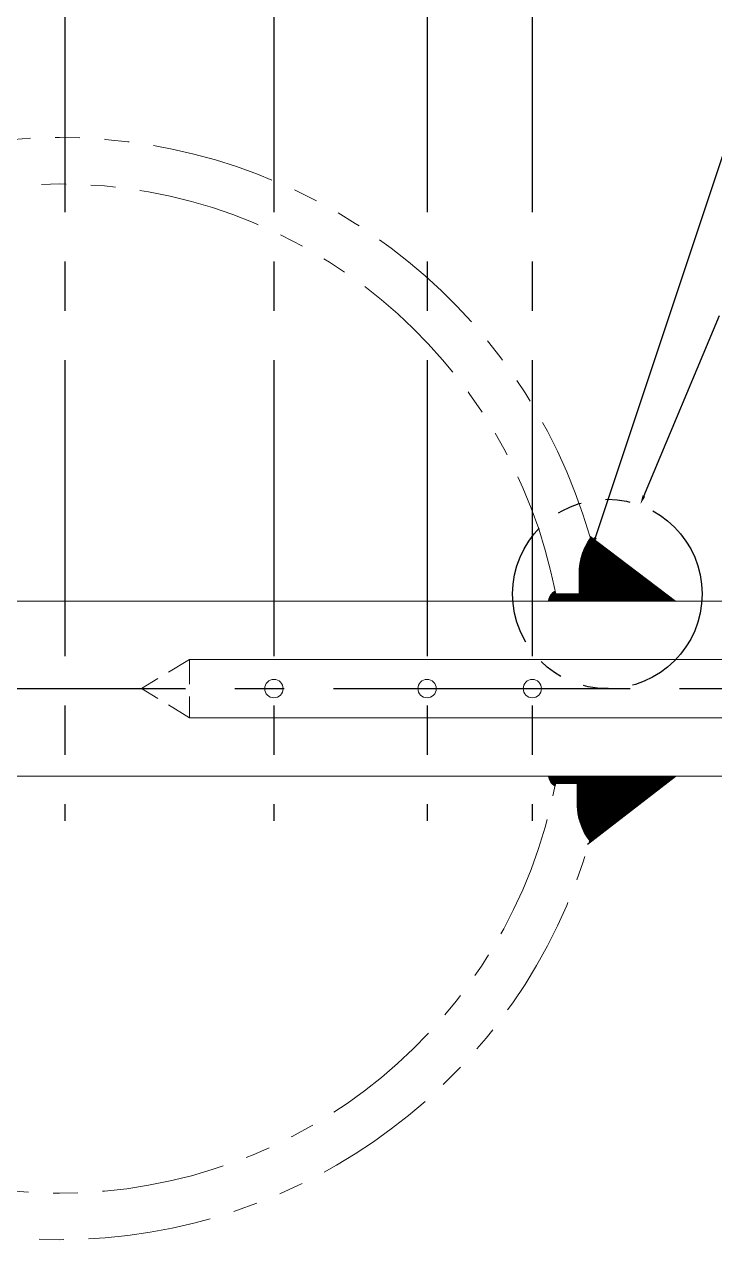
# Model space of a CAD drawing. Extents: x 0 to 841, y 0 to 594.
# Drawn here: x 166.2 to 201.2, y 405.3 to 466.9 of the extents above; entities that cross this region are included whole.
import ezdxf

# ---------------------------------------------------------------- set-up
doc = ezdxf.new("R2010")
doc.units = 0
doc.header["$LTSCALE"] = 5
doc.header["$MEASUREMENT"] = 0
for name, pattern in [('C12', [40, 34, -2, 2, -2]), ('CENTER2', [1.125, 0.75, -0.125, 0.125, -0.125]), ('CONT', [1, 1, 0]), ('HIDDEN', [0.375, 0.25, -0.125]), ('PHANTOM', [2.5, 1.25, -0.25, 0.25, -0.25, 0.25, -0.25])]:
    doc.linetypes.add(name, pattern=pattern)
doc.layers.get('0').update_dxf_attribs({"lineweight": 9})
doc.layers.add('1', color=7, linetype='Continuous', lineweight=9)
doc.layers.add('3', color=7, linetype='Continuous', lineweight=9)
for name, color, linetype in [('6', 6, 'PHANTOM'), ('CEN2', 1, 'C12'), ('DIM', 4, 'Continuous')]:
    doc.layers.add(name, color=color, linetype=linetype)

msp = doc.modelspace()

# ---------------------------------------------------------------- linework, layer by layer
for p, q in [((194.806, 440.739), (194.924, 440.856)), ((194.837, 440.786), (194.915, 440.863)), ((194.873, 440.837), (194.906, 440.87)), ((194.3, 439.044), (195.6, 440.343)), ((194.3, 439.027), (195.609, 440.337)), ((194.3, 439.011), (195.618, 440.33)), ((194.3, 438.995), (195.628, 440.323)), ((194.3, 438.979), (195.637, 440.316)), ((194.3, 438.963), (195.646, 440.309)), ((194.3, 438.947), (195.655, 440.302)), ((194.3, 438.931), (195.664, 440.295)), ((194.3, 438.915), (195.673, 440.288)), ((194.3, 438.899), (195.682, 440.281)), ((194.3, 438.883), (195.692, 440.274)), ((194.3, 438.867), (195.701, 440.267)), ((194.3, 438.851), (195.71, 440.26)), ((194.3, 438.835), (195.719, 440.253)), ((194.3, 438.819), (195.728, 440.246)), ((194.3, 438.802), (195.737, 440.239)), ((194.301, 439.109), (195.564, 440.371)), ((194.301, 439.092), (195.573, 440.364)), ((194.301, 439.076), (195.582, 440.357)), ((194.301, 439.06), (195.591, 440.35)), ((194.302, 439.142), (195.545, 440.385)), ((194.302, 439.126), (195.554, 440.378)), ((194.303, 439.159), (195.536, 440.392)), ((194.304, 439.176), (195.527, 440.399)), ((194.305, 439.193), (195.518, 440.406)), ((194.306, 439.21), (195.509, 440.413)), ((194.307, 439.227), (195.5, 440.42)), ((194.308, 439.244), (195.49, 440.427)), ((194.309, 439.261), (195.481, 440.434)), ((194.31, 439.279), (195.472, 440.44)), ((194.312, 439.296), (195.463, 440.447)), ((194.314, 439.314), (195.454, 440.454)), ((194.315, 439.332), (195.445, 440.461)), ((194.317, 439.349), (195.436, 440.468)), ((194.319, 439.367), (195.427, 440.475)), ((194.321, 439.386), (195.417, 440.482)), ((194.323, 439.404), (195.408, 440.489)), ((194.325, 439.422), (195.399, 440.496)), ((194.328, 439.441), (195.39, 440.503)), ((194.33, 439.459), (195.381, 440.51)), ((194.333, 439.478), (195.372, 440.517)), ((194.336, 439.497), (195.363, 440.524)), ((194.339, 439.516), (195.353, 440.531)), ((194.342, 439.535), (195.344, 440.537)), ((194.345, 439.554), (195.335, 440.544)), ((194.348, 439.574), (195.326, 440.551)), ((194.352, 439.593), (195.317, 440.558)), ((194.355, 439.613), (195.308, 440.565)), ((194.359, 439.633), (195.299, 440.572)), ((194.363, 439.653), (195.289, 440.579)), ((194.367, 439.673), (195.28, 440.586)), ((194.372, 439.694), (195.271, 440.593)), ((194.376, 439.714), (195.262, 440.6)), ((194.381, 439.735), (195.253, 440.607)), ((194.386, 439.756), (195.244, 440.614)), ((194.391, 439.777), (195.235, 440.621)), ((194.396, 439.799), (195.225, 440.628)), ((194.402, 439.82), (195.216, 440.635)), ((194.408, 439.842), (195.207, 440.641)), ((194.414, 439.864), (195.198, 440.648)), ((194.42, 439.886), (195.189, 440.655)), ((194.427, 439.909), (195.18, 440.662)), ((194.433, 439.932), (195.171, 440.669)), ((194.44, 439.955), (195.161, 440.676)), ((194.448, 439.978), (195.152, 440.683)), ((194.455, 440.002), (195.143, 440.69)), ((194.463, 440.026), (195.134, 440.697)), ((194.471, 440.05), (195.125, 440.704)), ((194.48, 440.075), (195.116, 440.711)), ((194.489, 440.1), (195.107, 440.718)), ((194.498, 440.125), (195.097, 440.725)), ((194.508, 440.151), (195.088, 440.732)), ((194.518, 440.177), (195.079, 440.738)), ((194.529, 440.204), (195.07, 440.745)), ((194.54, 440.231), (195.061, 440.752)), ((194.551, 440.259), (195.052, 440.759)), ((194.564, 440.287), (195.043, 440.766)), ((194.576, 440.316), (195.033, 440.773)), ((194.59, 440.346), (195.024, 440.78)), ((194.604, 440.376), (195.015, 440.787)), ((194.619, 440.407), (195.006, 440.794)), ((194.634, 440.438), (194.997, 440.801)), ((194.651, 440.471), (194.988, 440.808)), ((194.669, 440.505), (194.979, 440.815)), ((194.687, 440.539), (194.969, 440.822)), ((194.708, 440.576), (194.96, 440.829)), ((194.729, 440.614), (194.951, 440.836)), ((194.752, 440.653), (194.942, 440.842)), ((194.778, 440.695), (194.933, 440.849)), ((193.95, 437.633), (196.203, 439.886)), ((193.966, 437.633), (196.213, 439.879)), ((193.982, 437.633), (196.222, 439.872)), ((193.998, 437.633), (196.231, 439.865)), ((194.014, 437.633), (196.24, 439.858)), ((194.031, 437.633), (196.249, 439.851)), ((194.047, 437.633), (196.258, 439.844)), ((194.063, 437.633), (196.267, 439.838)), ((194.079, 437.633), (196.277, 439.831)), ((194.095, 437.633), (196.286, 439.824)), ((194.111, 437.633), (196.295, 439.817)), ((194.127, 437.633), (196.304, 439.81)), ((194.143, 437.633), (196.313, 439.803)), ((194.159, 437.633), (196.322, 439.796)), ((194.175, 437.633), (196.331, 439.789)), ((194.191, 437.633), (196.341, 439.782)), ((194.207, 437.633), (196.35, 439.775)), ((194.223, 437.633), (196.359, 439.768)), ((194.239, 437.633), (196.368, 439.761)), ((194.255, 437.633), (196.377, 439.754)), ((194.272, 437.633), (196.386, 439.747)), ((194.288, 437.633), (196.395, 439.741)), ((194.3, 438.786), (195.746, 440.233)), ((194.3, 438.77), (195.756, 440.226)), ((194.3, 438.754), (195.765, 440.219)), ((194.3, 438.738), (195.774, 440.212)), ((194.3, 438.722), (195.783, 440.205)), ((194.3, 438.706), (195.792, 440.198)), ((194.3, 438.69), (195.801, 440.191)), ((194.3, 438.674), (195.81, 440.184)), ((194.3, 438.658), (195.82, 440.177)), ((194.3, 438.642), (195.829, 440.17)), ((194.3, 438.626), (195.838, 440.163)), ((194.3, 438.61), (195.847, 440.156)), ((194.3, 438.594), (195.856, 440.149)), ((194.3, 438.577), (195.865, 440.142)), ((194.3, 438.561), (195.874, 440.136)), ((194.3, 438.545), (195.884, 440.129)), ((194.3, 438.529), (195.893, 440.122)), ((194.3, 438.513), (195.902, 440.115)), ((194.3, 438.497), (195.911, 440.108)), ((194.3, 438.481), (195.92, 440.101)), ((194.3, 438.465), (195.929, 440.094)), ((194.3, 438.449), (195.938, 440.087)), ((194.3, 438.433), (195.947, 440.08)), ((194.3, 438.417), (195.957, 440.073)), ((194.3, 438.401), (195.966, 440.066)), ((194.3, 438.385), (195.975, 440.059)), ((194.3, 438.369), (195.984, 440.052)), ((194.3, 438.352), (195.993, 440.045)), ((194.3, 438.336), (196.002, 440.039)), ((194.3, 438.32), (196.011, 440.032)), ((194.3, 438.304), (196.021, 440.025)), ((194.3, 438.288), (196.03, 440.018)), ((194.3, 438.272), (196.039, 440.011)), ((194.3, 438.256), (196.048, 440.004)), ((194.3, 438.24), (196.057, 439.997)), ((194.3, 438.224), (196.066, 439.99)), ((194.3, 438.208), (196.075, 439.983)), ((194.3, 438.192), (196.085, 439.976)), ((194.3, 438.176), (196.094, 439.969)), ((194.3, 438.16), (196.103, 439.962)), ((194.3, 438.144), (196.112, 439.955)), ((194.3, 438.127), (196.121, 439.948)), ((194.3, 438.111), (196.13, 439.941)), ((194.3, 438.095), (196.139, 439.935)), ((194.3, 438.079), (196.149, 439.928)), ((194.3, 438.063), (196.158, 439.921)), ((194.3, 438.047), (196.167, 439.914)), ((194.3, 438.031), (196.176, 439.907)), ((194.3, 438.015), (196.185, 439.9)), ((194.3, 437.999), (196.194, 439.893)), ((194.304, 437.633), (196.405, 439.734)), ((194.32, 437.633), (196.414, 439.727)), ((194.336, 437.633), (196.423, 439.72)), ((194.352, 437.633), (196.432, 439.713)), ((194.368, 437.633), (196.441, 439.706)), ((194.384, 437.633), (196.45, 439.699)), ((194.4, 437.633), (196.459, 439.692)), ((194.416, 437.633), (196.468, 439.685)), ((194.432, 437.633), (196.478, 439.678)), ((194.448, 437.633), (196.487, 439.671)), ((194.464, 437.633), (196.496, 439.664)), ((194.48, 437.633), (196.505, 439.657)), ((194.497, 437.633), (196.514, 439.65)), ((194.513, 437.633), (196.523, 439.643)), ((194.529, 437.633), (196.532, 439.637)), ((194.545, 437.633), (196.542, 439.63)), ((194.561, 437.633), (196.551, 439.623)), ((194.577, 437.633), (196.56, 439.616)), ((194.593, 437.633), (196.569, 439.609)), ((194.609, 437.633), (196.578, 439.602)), ((194.625, 437.633), (196.587, 439.595)), ((194.641, 437.633), (196.596, 439.588)), ((194.657, 437.633), (196.606, 439.581)), ((194.673, 437.633), (196.615, 439.574)), ((194.689, 437.633), (196.624, 439.567)), ((194.705, 437.633), (196.633, 439.56)), ((194.722, 437.633), (196.642, 439.553)), ((194.738, 437.633), (196.651, 439.546)), ((194.754, 437.633), (196.66, 439.54)), ((194.77, 437.633), (196.67, 439.533)), ((194.786, 437.633), (196.679, 439.526)), ((194.802, 437.633), (196.688, 439.519)), ((194.818, 437.633), (196.697, 439.512)), ((194.834, 437.633), (196.706, 439.505)), ((194.85, 437.633), (196.715, 439.498)), ((194.866, 437.633), (196.724, 439.491)), ((194.882, 437.633), (196.734, 439.484)), ((194.898, 437.633), (196.743, 439.477)), ((194.914, 437.633), (196.752, 439.47)), ((194.93, 437.633), (196.761, 439.463)), ((194.947, 437.633), (196.77, 439.456)), ((194.963, 437.633), (196.779, 439.449)), ((194.979, 437.633), (196.788, 439.442)), ((194.995, 437.633), (196.798, 439.436)), ((195.011, 437.633), (196.807, 439.429)), ((195.027, 437.633), (196.816, 439.422)), ((195.043, 437.633), (196.825, 439.415)), ((195.059, 437.633), (196.834, 439.408)), ((195.075, 437.633), (196.843, 439.401)), ((195.091, 437.633), (196.852, 439.394)), ((195.107, 437.633), (196.862, 439.387)), ((195.123, 437.633), (196.871, 439.38)), ((195.139, 437.633), (196.88, 439.373)), ((195.155, 437.633), (196.889, 439.366)), ((195.172, 437.633), (196.898, 439.359)), ((195.188, 437.633), (196.907, 439.352)), ((195.204, 437.633), (196.916, 439.345)), ((195.22, 437.633), (196.925, 439.339)), ((195.236, 437.633), (196.935, 439.332)), ((195.252, 437.633), (196.944, 439.325)), ((195.268, 437.633), (196.953, 439.318)), ((195.284, 437.633), (196.962, 439.311)), ((195.3, 437.633), (196.971, 439.304)), ((195.316, 437.633), (196.98, 439.297)), ((195.332, 437.633), (196.989, 439.29)), ((195.348, 437.633), (196.999, 439.283)), ((195.364, 437.633), (197.008, 439.276)), ((195.38, 437.633), (197.017, 439.269)), ((195.397, 437.633), (197.026, 439.262)), ((195.413, 437.633), (197.035, 439.255)), ((195.429, 437.633), (197.044, 439.248)), ((195.445, 437.633), (197.053, 439.242)), ((195.461, 437.633), (197.063, 439.235)), ((195.477, 437.633), (197.072, 439.228)), ((195.493, 437.633), (197.081, 439.221)), ((195.509, 437.633), (197.09, 439.214)), ((195.525, 437.633), (197.099, 439.207)), ((195.541, 437.633), (197.108, 439.2)), ((195.557, 437.633), (197.117, 439.193)), ((195.573, 437.633), (197.127, 439.186)), ((195.589, 437.633), (197.136, 439.179)), ((195.605, 437.633), (197.145, 439.172)), ((195.621, 437.633), (197.154, 439.165)), ((195.638, 437.633), (197.163, 439.158)), ((195.654, 437.633), (197.172, 439.151)), ((195.67, 437.633), (197.181, 439.144)), ((195.686, 437.633), (197.191, 439.138)), ((195.702, 437.633), (197.2, 439.131)), ((195.718, 437.633), (197.209, 439.124)), ((195.734, 437.633), (197.218, 439.117)), ((195.75, 437.633), (197.227, 439.11)), ((195.766, 437.633), (197.236, 439.103)), ((195.782, 437.633), (197.245, 439.096)), ((195.798, 437.633), (197.255, 439.089)), ((195.814, 437.633), (197.264, 439.082)), ((195.83, 437.633), (197.273, 439.075)), ((195.846, 437.633), (197.282, 439.068)), ((195.863, 437.633), (197.291, 439.061)), ((195.879, 437.633), (197.3, 439.054)), ((195.895, 437.633), (197.309, 439.047)), ((195.911, 437.633), (197.319, 439.041)), ((195.927, 437.633), (197.328, 439.034)), ((195.943, 437.633), (197.337, 439.027)), ((195.959, 437.633), (197.346, 439.02)), ((195.975, 437.633), (197.355, 439.013)), ((195.991, 437.633), (197.364, 439.006)), ((196.007, 437.633), (197.373, 438.999)), ((196.023, 437.633), (197.383, 438.992)), ((196.039, 437.633), (197.392, 438.985)), ((196.055, 437.633), (197.401, 438.978)), ((196.071, 437.633), (197.41, 438.971)), ((196.088, 437.633), (197.419, 438.964)), ((196.104, 437.633), (197.428, 438.957)), ((196.12, 437.633), (197.437, 438.95)), ((196.136, 437.633), (197.446, 438.944)), ((196.152, 437.633), (197.456, 438.937)), ((196.168, 437.633), (197.465, 438.93)), ((196.184, 437.633), (197.474, 438.923)), ((196.2, 437.633), (197.483, 438.916)), ((196.216, 437.633), (197.492, 438.909)), ((196.232, 437.633), (197.501, 438.902)), ((196.248, 437.633), (197.51, 438.895)), ((196.264, 437.633), (197.52, 438.888)), ((196.28, 437.633), (197.529, 438.881)), ((196.296, 437.633), (197.538, 438.874)), ((196.313, 437.633), (197.547, 438.867)), ((196.329, 437.633), (197.556, 438.86)), ((196.345, 437.633), (197.565, 438.853)), ((196.361, 437.633), (197.574, 438.846)), ((196.377, 437.633), (197.584, 438.84)), ((196.393, 437.633), (197.593, 438.833)), ((196.409, 437.633), (197.602, 438.826)), ((196.425, 437.633), (197.611, 438.819)), ((196.441, 437.633), (197.62, 438.812)), ((196.457, 437.633), (197.629, 438.805)), ((196.473, 437.633), (197.638, 438.798)), ((196.489, 437.633), (197.648, 438.791)), ((196.505, 437.633), (197.657, 438.784)), ((196.521, 437.633), (197.666, 438.777)), ((196.538, 437.633), (197.675, 438.77)), ((196.554, 437.633), (197.684, 438.763)), ((196.57, 437.633), (197.693, 438.756)), ((196.586, 437.633), (197.702, 438.749)), ((196.602, 437.633), (197.712, 438.743)), ((196.618, 437.633), (197.721, 438.736)), ((196.634, 437.633), (197.73, 438.729)), ((196.65, 437.633), (197.739, 438.722)), ((196.666, 437.633), (197.748, 438.715)), ((196.682, 437.633), (197.757, 438.708)), ((196.698, 437.633), (197.766, 438.701)), ((196.714, 437.633), (197.776, 438.694)), ((196.73, 437.633), (197.785, 438.687)), ((196.746, 437.633), (197.794, 438.68)), ((196.763, 437.633), (197.803, 438.673)), ((196.779, 437.633), (197.812, 438.666)), ((196.795, 437.633), (197.821, 438.659)), ((196.811, 437.633), (197.83, 438.652)), ((196.827, 437.633), (197.84, 438.645)), ((196.843, 437.633), (197.849, 438.639)), ((196.859, 437.633), (197.858, 438.632)), ((196.875, 437.633), (197.867, 438.625)), ((196.891, 437.633), (197.876, 438.618)), ((196.907, 437.633), (197.885, 438.611)), ((196.923, 437.633), (197.894, 438.604)), ((196.939, 437.633), (197.903, 438.597)), ((196.955, 437.633), (197.913, 438.59)), ((196.971, 437.633), (197.922, 438.583)), ((196.987, 437.633), (197.931, 438.576)), ((197.004, 437.633), (197.94, 438.569)), ((197.02, 437.633), (197.949, 438.562)), ((197.036, 437.633), (197.958, 438.555)), ((197.052, 437.633), (197.967, 438.548)), ((197.068, 437.633), (197.977, 438.542)), ((197.084, 437.633), (197.986, 438.535)), ((197.1, 437.633), (197.995, 438.528)), ((197.116, 437.633), (198.004, 438.521)), ((197.132, 437.633), (198.013, 438.514)), ((197.148, 437.633), (198.022, 438.507)), ((197.164, 437.633), (198.031, 438.5)), ((197.18, 437.633), (198.041, 438.493)), ((197.196, 437.633), (198.05, 438.486)), ((197.212, 437.633), (198.059, 438.479)), ((197.229, 437.633), (198.068, 438.472)), ((197.245, 437.633), (198.077, 438.465)), ((197.261, 437.633), (198.086, 438.458)), ((197.277, 437.633), (198.095, 438.451)), ((197.293, 437.633), (198.105, 438.445)), ((197.309, 437.633), (198.114, 438.438)), ((197.325, 437.633), (198.123, 438.431)), ((197.341, 437.633), (198.132, 438.424)), ((197.357, 437.633), (198.141, 438.417)), ((197.373, 437.633), (198.15, 438.41)), ((197.389, 437.633), (198.159, 438.403)), ((197.405, 437.633), (198.169, 438.396)), ((192.748, 437.636), (193.114, 438.002)), ((192.75, 437.654), (193.112, 438.016)), ((192.754, 437.674), (193.109, 438.029)), ((192.758, 437.694), (193.106, 438.042)), ((192.761, 437.633), (193.125, 437.997)), ((192.763, 437.715), (193.104, 438.056)), ((192.769, 437.737), (193.101, 438.069)), ((192.776, 437.76), (193.099, 438.083)), ((192.777, 437.633), (193.141, 437.997)), ((192.784, 437.784), (193.096, 438.096)), ((192.793, 437.633), (193.157, 437.997)), ((192.794, 437.811), (193.093, 438.11)), ((192.807, 437.84), (193.091, 438.123)), ((192.809, 437.633), (193.173, 437.997)), ((192.824, 437.872), (193.088, 438.137)), ((192.825, 437.633), (193.189, 437.997)), ((192.841, 437.633), (193.205, 437.997)), ((192.846, 437.91), (193.061, 438.126)), ((192.857, 437.633), (193.221, 437.997)), ((192.873, 437.633), (193.238, 437.997)), ((192.882, 437.962), (193.009, 438.09)), ((192.889, 437.633), (193.254, 437.997)), ((192.906, 437.633), (193.27, 437.997)), ((192.922, 437.633), (193.286, 437.997)), ((192.938, 437.633), (193.302, 437.997)), ((192.954, 437.633), (193.318, 437.997)), ((192.97, 437.633), (193.334, 437.997)), ((192.986, 437.633), (193.35, 437.997)), ((193.002, 437.633), (193.366, 437.997)), ((193.018, 437.633), (193.382, 437.997)), ((193.034, 437.633), (193.398, 437.997)), ((193.05, 437.633), (193.414, 437.997)), ((193.066, 437.633), (193.43, 437.997)), ((193.082, 437.633), (193.446, 437.997)), ((193.098, 437.633), (193.463, 437.997)), ((193.114, 437.633), (193.479, 437.997)), ((193.131, 437.633), (193.495, 437.997)), ((193.147, 437.633), (193.511, 437.997)), ((193.163, 437.633), (193.527, 437.997)), ((193.179, 437.633), (193.543, 437.997)), ((193.195, 437.633), (193.559, 437.997)), ((193.211, 437.633), (193.575, 437.997)), ((193.227, 437.633), (193.591, 437.997)), ((193.243, 437.633), (193.607, 437.997)), ((193.259, 437.633), (193.623, 437.997)), ((193.275, 437.633), (193.639, 437.997)), ((193.291, 437.633), (193.655, 437.997)), ((193.307, 437.633), (193.671, 437.997)), ((193.323, 437.633), (193.688, 437.997)), ((193.339, 437.633), (193.704, 437.997)), ((193.356, 437.633), (193.72, 437.997)), ((193.372, 437.633), (193.736, 437.997)), ((193.388, 437.633), (193.752, 437.997)), ((193.404, 437.633), (193.768, 437.997)), ((193.42, 437.633), (193.784, 437.997)), ((193.436, 437.633), (193.8, 437.997)), ((193.452, 437.633), (193.816, 437.997)), ((193.468, 437.633), (193.832, 437.997)), ((193.484, 437.633), (193.848, 437.997)), ((193.5, 437.633), (193.864, 437.997)), ((193.516, 437.633), (193.88, 437.997)), ((193.532, 437.633), (193.896, 437.997)), ((193.548, 437.633), (193.913, 437.997)), ((193.564, 437.633), (193.929, 437.997)), ((193.581, 437.633), (193.945, 437.997)), ((193.597, 437.633), (193.961, 437.997)), ((193.613, 437.633), (193.977, 437.997)), ((193.629, 437.633), (193.993, 437.997)), ((193.645, 437.633), (194.009, 437.997)), ((193.661, 437.633), (194.025, 437.997)), ((193.677, 437.633), (194.041, 437.997)), ((193.693, 437.633), (194.057, 437.997)), ((193.709, 437.633), (194.073, 437.997)), ((193.725, 437.633), (194.089, 437.997)), ((193.741, 437.633), (194.105, 437.997)), ((193.757, 437.633), (194.121, 437.997)), ((193.773, 437.633), (194.138, 437.997)), ((193.789, 437.633), (194.154, 437.997)), ((193.806, 437.633), (194.17, 437.997)), ((193.822, 437.633), (194.186, 437.997)), ((193.838, 437.633), (194.202, 437.997)), ((193.854, 437.633), (194.218, 437.997)), ((193.87, 437.633), (194.234, 437.997)), ((193.886, 437.633), (194.25, 437.997)), ((193.902, 437.633), (194.266, 437.997)), ((193.918, 437.633), (194.282, 437.997)), ((193.934, 437.633), (194.298, 437.997)), ((197.421, 437.633), (198.178, 438.389)), ((197.437, 437.633), (198.187, 438.382)), ((197.454, 437.633), (198.196, 438.375)), ((197.47, 437.633), (198.205, 438.368)), ((197.486, 437.633), (198.214, 438.361)), ((197.502, 437.633), (198.223, 438.354)), ((197.518, 437.633), (198.233, 438.347)), ((197.534, 437.633), (198.242, 438.341)), ((197.55, 437.633), (198.251, 438.334)), ((197.566, 437.633), (198.26, 438.327)), ((197.582, 437.633), (198.269, 438.32)), ((197.598, 437.633), (198.278, 438.313)), ((197.614, 437.633), (198.287, 438.306)), ((197.63, 437.633), (198.297, 438.299)), ((197.646, 437.633), (198.306, 438.292)), ((197.662, 437.633), (198.315, 438.285)), ((197.679, 437.633), (198.324, 438.278)), ((197.695, 437.633), (198.333, 438.271)), ((197.711, 437.633), (198.342, 438.264)), ((197.727, 437.633), (198.351, 438.257)), ((197.743, 437.633), (198.361, 438.25)), ((197.759, 437.633), (198.37, 438.244)), ((197.775, 437.633), (198.379, 438.237)), ((197.791, 437.633), (198.388, 438.23)), ((197.807, 437.633), (198.397, 438.223)), ((197.823, 437.633), (198.406, 438.216)), ((197.839, 437.633), (198.415, 438.209)), ((197.855, 437.633), (198.424, 438.202)), ((197.871, 437.633), (198.434, 438.195)), ((197.887, 437.633), (198.443, 438.188)), ((197.904, 437.633), (198.452, 438.181)), ((197.92, 437.633), (198.461, 438.174)), ((197.936, 437.633), (198.47, 438.167)), ((197.952, 437.633), (198.479, 438.16)), ((197.968, 437.633), (198.488, 438.153)), ((197.984, 437.633), (198.498, 438.147)), ((198, 437.633), (198.507, 438.14)), ((198.016, 437.633), (198.516, 438.133)), ((198.032, 437.633), (198.525, 438.126)), ((198.048, 437.633), (198.534, 438.119)), ((198.064, 437.633), (198.543, 438.112)), ((198.08, 437.633), (198.552, 438.105)), ((198.096, 437.633), (198.562, 438.098)), ((198.112, 437.633), (198.571, 438.091)), ((198.129, 437.633), (198.58, 438.084)), ((198.145, 437.633), (198.589, 438.077)), ((198.161, 437.633), (198.598, 438.07)), ((198.177, 437.633), (198.607, 438.063)), ((198.193, 437.633), (198.616, 438.056)), ((198.209, 437.633), (198.626, 438.049)), ((198.225, 437.633), (198.635, 438.043)), ((198.241, 437.633), (198.644, 438.036)), ((198.257, 437.633), (198.653, 438.029)), ((198.273, 437.633), (198.662, 438.022)), ((198.289, 437.633), (198.671, 438.015)), ((198.305, 437.633), (198.68, 438.008)), ((198.321, 437.633), (198.69, 438.001)), ((198.337, 437.633), (198.699, 437.994)), ((198.353, 437.633), (198.708, 437.987)), ((198.37, 437.633), (198.717, 437.98)), ((198.386, 437.633), (198.726, 437.973)), ((198.402, 437.633), (198.735, 437.966)), ((198.418, 437.633), (198.744, 437.959)), ((198.434, 437.633), (198.754, 437.952)), ((198.45, 437.633), (198.763, 437.946)), ((198.466, 437.633), (198.772, 437.939)), ((198.482, 437.633), (198.781, 437.932)), ((198.498, 437.633), (198.79, 437.925)), ((198.514, 437.633), (198.799, 437.918)), ((198.53, 437.633), (198.808, 437.911)), ((198.546, 437.633), (198.818, 437.904)), ((198.562, 437.633), (198.827, 437.897)), ((198.578, 437.633), (198.836, 437.89)), ((198.595, 437.633), (198.845, 437.883)), ((198.611, 437.633), (198.854, 437.876)), ((198.627, 437.633), (198.863, 437.869)), ((198.643, 437.633), (198.872, 437.862)), ((198.659, 437.633), (198.881, 437.855)), ((198.675, 437.633), (198.891, 437.848)), ((198.691, 437.633), (198.9, 437.842)), ((198.707, 437.633), (198.909, 437.835)), ((198.723, 437.633), (198.918, 437.828)), ((198.739, 437.633), (198.927, 437.821)), ((198.755, 437.633), (198.936, 437.814)), ((198.771, 437.633), (198.945, 437.807)), ((198.787, 437.633), (198.955, 437.8)), ((198.803, 437.633), (198.964, 437.793)), ((198.82, 437.633), (198.973, 437.786)), ((198.836, 437.633), (198.982, 437.779)), ((198.852, 437.633), (198.991, 437.772)), ((198.868, 437.633), (199, 437.765)), ((198.884, 437.633), (199.009, 437.758)), ((198.9, 437.633), (199.019, 437.751)), ((198.916, 437.633), (199.028, 437.745)), ((198.932, 437.633), (199.037, 437.738)), ((198.948, 437.633), (199.046, 437.731)), ((198.964, 437.633), (199.055, 437.724)), ((198.98, 437.633), (199.064, 437.717)), ((198.996, 437.633), (199.073, 437.71)), ((199.012, 437.633), (199.083, 437.703)), ((199.028, 437.633), (199.092, 437.696)), ((199.045, 437.633), (199.101, 437.689)), ((199.061, 437.633), (199.11, 437.682)), ((199.077, 437.633), (199.119, 437.675)), ((199.093, 437.633), (199.128, 437.668)), ((199.109, 437.633), (199.137, 437.661)), ((199.125, 437.633), (199.147, 437.654)), ((199.141, 437.633), (199.156, 437.648)), ((199.157, 437.633), (199.165, 437.641)), ((199.173, 437.633), (199.174, 437.634)), ((192.749, 428.766), (192.757, 428.774)), ((192.751, 428.751), (192.773, 428.774)), ((192.753, 428.738), (192.79, 428.774)), ((192.755, 428.724), (192.806, 428.774)), ((192.758, 428.711), (192.822, 428.774)), ((192.761, 428.698), (192.838, 428.774)), ((192.764, 428.685), (192.854, 428.774)), ((192.768, 428.672), (192.87, 428.774)), ((192.771, 428.66), (192.886, 428.774)), ((192.775, 428.648), (192.902, 428.774)), ((192.779, 428.636), (192.918, 428.774)), ((192.784, 428.624), (192.934, 428.774)), ((192.788, 428.612), (192.95, 428.774)), ((192.792, 428.601), (192.966, 428.774)), ((192.797, 428.589), (192.982, 428.774)), ((192.802, 428.578), (192.998, 428.774)), ((192.807, 428.567), (193.015, 428.774)), ((192.813, 428.556), (193.031, 428.774)), ((192.818, 428.545), (193.047, 428.774)), ((192.823, 428.535), (193.063, 428.774)), ((192.829, 428.525), (193.079, 428.774)), ((192.835, 428.514), (193.095, 428.774)), ((192.841, 428.504), (193.111, 428.774)), ((192.847, 428.494), (193.127, 428.774)), ((192.853, 428.485), (193.143, 428.774)), ((192.86, 428.475), (193.159, 428.774)), ((192.866, 428.465), (193.175, 428.774)), ((192.873, 428.456), (193.191, 428.774)), ((192.88, 428.447), (193.207, 428.774)), ((192.887, 428.438), (193.223, 428.774)), ((192.894, 428.429), (193.24, 428.774)), ((192.901, 428.42), (193.256, 428.774)), ((192.909, 428.412), (193.272, 428.774)), ((192.916, 428.403), (193.288, 428.774)), ((192.924, 428.395), (193.304, 428.774)), ((192.932, 428.386), (193.32, 428.774)), ((192.94, 428.378), (193.336, 428.774)), ((192.948, 428.37), (193.352, 428.774)), ((192.956, 428.362), (193.368, 428.774)), ((192.964, 428.355), (193.384, 428.774)), ((192.973, 428.347), (193.4, 428.774)), ((192.982, 428.34), (193.416, 428.774)), ((192.99, 428.332), (193.432, 428.774)), ((192.999, 428.325), (193.448, 428.774)), ((193.008, 428.318), (193.465, 428.774)), ((193.017, 428.311), (193.481, 428.774)), ((193.116, 428.393), (193.497, 428.774)), ((193.132, 428.393), (193.513, 428.774)), ((193.148, 428.393), (193.529, 428.774)), ((193.164, 428.393), (193.545, 428.774)), ((193.18, 428.393), (193.561, 428.774)), ((193.196, 428.393), (193.577, 428.774)), ((193.212, 428.393), (193.593, 428.774)), ((193.228, 428.393), (193.609, 428.774)), ((193.244, 428.393), (193.625, 428.774)), ((193.26, 428.393), (193.641, 428.774)), ((193.276, 428.393), (193.657, 428.774)), ((193.293, 428.393), (193.673, 428.774)), ((193.309, 428.393), (193.69, 428.774)), ((193.325, 428.393), (193.706, 428.774)), ((193.341, 428.393), (193.722, 428.774)), ((193.357, 428.393), (193.738, 428.774)), ((193.373, 428.393), (193.754, 428.774)), ((193.389, 428.393), (193.77, 428.774)), ((193.405, 428.393), (193.786, 428.774)), ((193.421, 428.393), (193.802, 428.774)), ((193.437, 428.393), (193.818, 428.774)), ((193.453, 428.393), (193.834, 428.774)), ((193.469, 428.393), (193.85, 428.774)), ((193.485, 428.393), (193.866, 428.774)), ((193.501, 428.393), (193.882, 428.774)), ((193.518, 428.393), (193.898, 428.774)), ((193.534, 428.393), (193.914, 428.774)), ((193.55, 428.393), (193.931, 428.774)), ((193.566, 428.393), (193.947, 428.774)), ((193.582, 428.393), (193.963, 428.774)), ((193.598, 428.393), (193.979, 428.774)), ((193.614, 428.393), (193.995, 428.774)), ((193.63, 428.393), (194.011, 428.774)), ((193.646, 428.393), (194.027, 428.774)), ((193.662, 428.393), (194.043, 428.774)), ((193.678, 428.393), (194.059, 428.774)), ((193.694, 428.393), (194.075, 428.774)), ((193.71, 428.393), (194.091, 428.774)), ((193.726, 428.393), (194.107, 428.774)), ((193.743, 428.393), (194.123, 428.774)), ((193.759, 428.393), (194.139, 428.774)), ((193.775, 428.393), (194.156, 428.774)), ((193.791, 428.393), (194.172, 428.774)), ((193.807, 428.393), (194.188, 428.774)), ((193.823, 428.393), (194.204, 428.774)), ((193.839, 428.393), (194.22, 428.774)), ((193.855, 428.393), (194.236, 428.774)), ((193.871, 428.393), (194.252, 428.774)), ((193.887, 428.393), (194.268, 428.774)), ((193.903, 428.393), (194.284, 428.774)), ((193.919, 428.393), (194.3, 428.774)), ((193.935, 428.393), (194.316, 428.774)), ((193.951, 428.393), (194.332, 428.774)), ((193.968, 428.393), (194.348, 428.774)), ((193.984, 428.393), (194.364, 428.774)), ((194, 428.393), (194.381, 428.774)), ((194.016, 428.393), (194.397, 428.774)), ((194.032, 428.393), (194.413, 428.774)), ((194.048, 428.393), (194.429, 428.774)), ((194.064, 428.393), (194.445, 428.774)), ((194.08, 428.393), (194.461, 428.774)), ((194.096, 428.393), (194.477, 428.774)), ((194.112, 428.393), (194.493, 428.774)), ((194.128, 428.393), (194.509, 428.774)), ((194.144, 428.393), (194.525, 428.774)), ((194.16, 428.393), (194.541, 428.774)), ((194.176, 428.393), (194.557, 428.774)), ((194.192, 428.393), (194.573, 428.774)), ((194.201, 428.386), (194.589, 428.774)), ((194.201, 428.37), (194.606, 428.774)), ((194.201, 428.354), (194.622, 428.774)), ((194.201, 428.338), (194.638, 428.774)), ((194.201, 428.322), (194.654, 428.774)), ((194.201, 428.306), (194.67, 428.774)), ((194.201, 428.29), (194.686, 428.774)), ((194.201, 428.274), (194.702, 428.774)), ((194.201, 428.257), (194.718, 428.774)), ((194.201, 428.241), (194.734, 428.774)), ((194.201, 428.225), (194.75, 428.774)), ((194.201, 428.209), (194.766, 428.774)), ((194.201, 428.193), (194.782, 428.774)), ((194.201, 428.177), (194.798, 428.774)), ((194.201, 428.161), (194.814, 428.774)), ((194.201, 428.145), (194.831, 428.774)), ((194.201, 428.129), (194.847, 428.774)), ((194.201, 428.113), (194.863, 428.774)), ((194.201, 428.097), (194.879, 428.774)), ((194.201, 428.081), (194.895, 428.774)), ((194.201, 428.065), (194.911, 428.774)), ((194.201, 428.049), (194.927, 428.774)), ((194.201, 428.032), (194.943, 428.774)), ((194.201, 428.016), (194.959, 428.774)), ((194.201, 428), (194.975, 428.774)), ((194.201, 427.984), (194.991, 428.774)), ((194.201, 427.968), (195.007, 428.774)), ((194.201, 427.952), (195.023, 428.774)), ((194.201, 427.936), (195.039, 428.774)), ((194.201, 427.92), (195.056, 428.774)), ((194.201, 427.904), (195.072, 428.774)), ((194.201, 427.888), (195.088, 428.774)), ((194.201, 427.872), (195.104, 428.774)), ((194.201, 427.856), (195.12, 428.774)), ((194.201, 427.84), (195.136, 428.774)), ((194.201, 427.824), (195.152, 428.774)), ((194.201, 427.807), (195.168, 428.774)), ((194.201, 427.791), (195.184, 428.774)), ((194.201, 427.775), (195.2, 428.774)), ((194.201, 427.759), (195.216, 428.774)), ((194.201, 427.743), (195.232, 428.774)), ((194.201, 427.727), (195.248, 428.774)), ((194.201, 427.711), (195.264, 428.774)), ((194.201, 427.695), (195.28, 428.774)), ((194.201, 427.679), (195.297, 428.774)), ((194.201, 427.663), (195.313, 428.774)), ((194.201, 427.647), (195.329, 428.774)), ((194.201, 427.631), (195.345, 428.774)), ((194.201, 427.615), (195.361, 428.774)), ((194.201, 427.599), (195.377, 428.774)), ((194.201, 427.583), (195.393, 428.774)), ((194.201, 427.566), (195.409, 428.774)), ((194.201, 427.55), (195.425, 428.774)), ((194.201, 427.534), (195.441, 428.774)), ((194.201, 427.518), (195.457, 428.774)), ((194.201, 427.502), (195.473, 428.774)), ((194.201, 427.486), (195.489, 428.774)), ((194.201, 427.47), (195.505, 428.774)), ((194.201, 427.454), (195.522, 428.774)), ((194.201, 427.438), (195.538, 428.774)), ((194.201, 427.422), (195.554, 428.774)), ((194.201, 427.406), (195.57, 428.774)), ((194.201, 427.39), (195.586, 428.774)), ((194.201, 427.374), (195.602, 428.774)), ((194.201, 427.358), (195.618, 428.774)), ((194.202, 427.342), (195.634, 428.774)), ((194.202, 427.326), (195.65, 428.774)), ((194.202, 427.31), (195.666, 428.774)), ((194.202, 427.295), (195.682, 428.774)), ((194.203, 427.279), (195.698, 428.774)), ((194.203, 427.263), (195.714, 428.774)), ((194.204, 427.248), (195.73, 428.774)), ((194.205, 427.233), (195.747, 428.774)), ((194.206, 427.217), (195.763, 428.774)), ((194.206, 427.202), (195.779, 428.774)), ((194.207, 427.187), (195.795, 428.774)), ((194.208, 427.172), (195.811, 428.774)), ((194.209, 427.157), (195.827, 428.774)), ((194.21, 427.142), (195.843, 428.774)), ((194.211, 427.127), (195.859, 428.774)), ((194.213, 427.112), (195.875, 428.774)), ((194.214, 427.097), (195.891, 428.774)), ((194.215, 427.083), (195.907, 428.774)), ((194.217, 427.068), (195.923, 428.774)), ((194.218, 427.053), (195.939, 428.774)), ((194.22, 427.039), (195.955, 428.774)), ((194.222, 427.024), (195.972, 428.774)), ((194.223, 427.01), (195.988, 428.774)), ((194.225, 426.996), (196.004, 428.774)), ((194.227, 426.981), (196.02, 428.774)), ((194.229, 426.967), (196.036, 428.774)), ((194.231, 426.953), (196.052, 428.774)), ((194.232, 426.939), (196.068, 428.774)), ((194.234, 426.925), (196.084, 428.774)), ((194.237, 426.911), (196.1, 428.774)), ((194.239, 426.897), (196.116, 428.774)), ((194.241, 426.883), (196.132, 428.774)), ((194.243, 426.869), (196.148, 428.774)), ((194.245, 426.855), (196.164, 428.774)), ((194.248, 426.842), (196.18, 428.774)), ((194.25, 426.828), (196.197, 428.774)), ((194.253, 426.814), (196.213, 428.774)), ((194.255, 426.801), (196.229, 428.774)), ((194.258, 426.787), (196.245, 428.774)), ((194.26, 426.774), (196.261, 428.774)), ((194.263, 426.76), (196.277, 428.774)), ((194.266, 426.747), (196.293, 428.774)), ((194.268, 426.734), (196.309, 428.774)), ((194.271, 426.72), (196.325, 428.774)), ((194.274, 426.707), (196.341, 428.774)), ((194.277, 426.694), (196.357, 428.774)), ((194.28, 426.681), (196.373, 428.774)), ((194.283, 426.668), (196.389, 428.774)), ((194.286, 426.655), (196.405, 428.774)), ((194.289, 426.642), (196.422, 428.774)), ((194.292, 426.629), (196.438, 428.774)), ((194.295, 426.616), (196.454, 428.774)), ((194.299, 426.603), (196.47, 428.774)), ((194.302, 426.591), (196.486, 428.774)), ((194.305, 426.578), (196.502, 428.774)), ((194.309, 426.565), (196.518, 428.774)), ((194.312, 426.552), (196.534, 428.774)), ((194.315, 426.54), (196.55, 428.774)), ((194.319, 426.527), (196.566, 428.774)), ((194.323, 426.515), (196.582, 428.774)), ((194.326, 426.502), (196.598, 428.774)), ((194.33, 426.49), (196.614, 428.774)), ((194.333, 426.477), (196.63, 428.774)), ((194.337, 426.465), (196.647, 428.774)), ((194.341, 426.453), (196.663, 428.774)), ((194.345, 426.441), (196.679, 428.774)), ((194.349, 426.428), (196.695, 428.774)), ((194.352, 426.416), (196.711, 428.774)), ((194.356, 426.404), (196.727, 428.774)), ((194.36, 426.392), (196.743, 428.774)), ((194.365, 426.38), (196.759, 428.774)), ((194.369, 426.368), (196.775, 428.774)), ((194.373, 426.356), (196.791, 428.774)), ((194.377, 426.344), (196.807, 428.774)), ((194.381, 426.332), (196.823, 428.774)), ((194.385, 426.32), (196.839, 428.774)), ((194.389, 426.308), (196.855, 428.774)), ((194.394, 426.297), (196.871, 428.774)), ((194.398, 426.285), (196.888, 428.774)), ((194.402, 426.273), (196.904, 428.774)), ((194.407, 426.261), (196.92, 428.774)), ((194.411, 426.25), (196.936, 428.774)), ((194.416, 426.238), (196.952, 428.774)), ((194.42, 426.227), (196.968, 428.774)), ((194.425, 426.215), (196.984, 428.774)), ((194.429, 426.204), (197, 428.774)), ((194.434, 426.192), (197.016, 428.774)), ((194.439, 426.181), (197.032, 428.774)), ((194.443, 426.169), (197.048, 428.774)), ((194.448, 426.158), (197.064, 428.774)), ((194.453, 426.147), (197.08, 428.774)), ((194.458, 426.136), (197.096, 428.774)), ((194.463, 426.124), (197.113, 428.774)), ((194.467, 426.113), (197.129, 428.774)), ((194.472, 426.102), (197.145, 428.774)), ((194.477, 426.091), (197.161, 428.774)), ((194.482, 426.08), (197.177, 428.774)), ((194.487, 426.069), (197.193, 428.774)), ((194.492, 426.058), (197.209, 428.774)), ((194.497, 426.047), (197.225, 428.774)), ((194.503, 426.036), (197.241, 428.774)), ((194.508, 426.025), (197.257, 428.774)), ((194.513, 426.014), (197.273, 428.774)), ((194.518, 426.003), (197.289, 428.774)), ((194.524, 425.992), (197.305, 428.774)), ((194.529, 425.982), (197.321, 428.774)), ((194.534, 425.971), (197.338, 428.774)), ((194.54, 425.96), (197.354, 428.774)), ((194.545, 425.95), (197.37, 428.774)), ((194.55, 425.939), (197.386, 428.774)), ((194.556, 425.928), (197.402, 428.774)), ((194.561, 425.918), (197.418, 428.774)), ((194.567, 425.907), (197.434, 428.774)), ((194.573, 425.897), (197.45, 428.774)), ((194.578, 425.886), (197.466, 428.774)), ((194.584, 425.876), (197.482, 428.774)), ((194.589, 425.866), (197.498, 428.774)), ((194.595, 425.855), (197.514, 428.774)), ((194.601, 425.845), (197.53, 428.774)), ((194.607, 425.835), (197.546, 428.774)), ((194.612, 425.824), (197.563, 428.774)), ((194.618, 425.814), (197.579, 428.774)), ((194.624, 425.804), (197.595, 428.774)), ((194.63, 425.794), (197.611, 428.774)), ((194.636, 425.784), (197.627, 428.774)), ((194.642, 425.773), (197.643, 428.774)), ((194.648, 425.763), (197.659, 428.774)), ((194.654, 425.753), (197.675, 428.774)), ((194.66, 425.743), (197.691, 428.774)), ((194.666, 425.733), (197.707, 428.774)), ((194.672, 425.723), (197.723, 428.774)), ((194.678, 425.714), (197.739, 428.774)), ((194.685, 425.704), (197.755, 428.774)), ((194.691, 425.694), (197.771, 428.774)), ((194.697, 425.684), (197.788, 428.774)), ((194.703, 425.674), (197.804, 428.774)), ((194.71, 425.664), (197.82, 428.774)), ((194.716, 425.655), (197.836, 428.774)), ((194.722, 425.645), (197.852, 428.774)), ((194.729, 425.635), (197.868, 428.774)), ((194.735, 425.626), (197.884, 428.774)), ((194.742, 425.616), (197.9, 428.774)), ((194.748, 425.607), (197.916, 428.774)), ((194.755, 425.597), (197.932, 428.774)), ((194.761, 425.587), (197.948, 428.774)), ((194.768, 425.578), (197.964, 428.774)), ((194.775, 425.569), (197.98, 428.774)), ((194.781, 425.559), (197.996, 428.774)), ((194.788, 425.55), (198.013, 428.774)), ((194.794, 425.54), (198.029, 428.774)), ((194.801, 425.531), (198.045, 428.774)), ((194.808, 425.522), (198.061, 428.774)), ((194.81, 425.395), (198.189, 428.774)), ((194.815, 425.512), (198.077, 428.774)), ((194.817, 425.418), (198.173, 428.774)), ((194.822, 425.503), (198.093, 428.774)), ((194.823, 425.44), (198.157, 428.774)), ((194.829, 425.494), (198.109, 428.774)), ((194.83, 425.463), (198.141, 428.774)), ((194.835, 425.485), (198.125, 428.774)), ((194.847, 425.416), (198.205, 428.774)), ((194.918, 425.471), (198.221, 428.774)), ((194.99, 425.527), (198.237, 428.774)), ((195.062, 425.583), (198.254, 428.774)), ((195.134, 425.638), (198.27, 428.774)), ((195.205, 425.694), (198.286, 428.774)), ((195.277, 425.75), (198.302, 428.774)), ((195.349, 425.805), (198.318, 428.774)), ((195.42, 425.861), (198.334, 428.774)), ((195.492, 425.917), (198.35, 428.774)), ((195.564, 425.972), (198.366, 428.774)), ((195.636, 426.028), (198.382, 428.774)), ((195.707, 426.084), (198.398, 428.774)), ((195.779, 426.139), (198.414, 428.774)), ((195.851, 426.195), (198.43, 428.774)), ((195.923, 426.251), (198.446, 428.774)), ((195.994, 426.306), (198.462, 428.774)), ((196.066, 426.362), (198.479, 428.774)), ((196.138, 426.417), (198.495, 428.774)), ((196.209, 426.473), (198.511, 428.774)), ((196.281, 426.529), (198.527, 428.774)), ((196.353, 426.584), (198.543, 428.774)), ((196.425, 426.64), (198.559, 428.774)), ((196.496, 426.696), (198.575, 428.774)), ((196.568, 426.751), (198.591, 428.774)), ((196.64, 426.807), (198.607, 428.774)), ((196.712, 426.863), (198.623, 428.774)), ((196.783, 426.918), (198.639, 428.774)), ((196.855, 426.974), (198.655, 428.774)), ((196.927, 427.03), (198.671, 428.774)), ((196.998, 427.085), (198.687, 428.774)), ((197.07, 427.141), (198.704, 428.774)), ((197.142, 427.197), (198.72, 428.774)), ((197.214, 427.252), (198.736, 428.774)), ((197.285, 427.308), (198.752, 428.774)), ((197.357, 427.364), (198.768, 428.774)), ((197.429, 427.419), (198.784, 428.774)), ((197.501, 427.475), (198.8, 428.774)), ((197.572, 427.531), (198.816, 428.774)), ((197.644, 427.586), (198.832, 428.774)), ((197.716, 427.642), (198.848, 428.774)), ((197.788, 427.698), (198.864, 428.774)), ((197.859, 427.753), (198.88, 428.774)), ((197.931, 427.809), (198.896, 428.774)), ((198.003, 427.865), (198.912, 428.774)), ((198.074, 427.92), (198.929, 428.774)), ((198.146, 427.976), (198.945, 428.774)), ((198.218, 428.032), (198.961, 428.774)), ((198.29, 428.087), (198.977, 428.774)), ((198.361, 428.143), (198.993, 428.774)), ((198.433, 428.199), (199.009, 428.774)), ((198.505, 428.254), (199.025, 428.774)), ((198.577, 428.31), (199.041, 428.774)), ((198.648, 428.365), (199.057, 428.774)), ((198.72, 428.421), (199.073, 428.774)), ((198.792, 428.477), (199.089, 428.774)), ((198.863, 428.532), (199.105, 428.774)), ((198.935, 428.588), (199.121, 428.774)), ((199.007, 428.644), (199.137, 428.774)), ((199.079, 428.699), (199.154, 428.774)), ((199.15, 428.755), (199.17, 428.774)), ((193.027, 428.304), (193.111, 428.389)), ((193.036, 428.298), (193.107, 428.369)), ((193.046, 428.291), (193.103, 428.349)), ((193.055, 428.285), (193.099, 428.329)), ((193.065, 428.279), (193.096, 428.309)), ((193.075, 428.273), (193.092, 428.289)), ((193.085, 428.267), (193.088, 428.269))]:
    msp.add_line(p, q)
for centre, start, end in [((193.421, 437.551), 119.4584, 173.03751), ((193.421, 428.857), 186.96249, 240.5416)]:
    msp.add_arc(centre, 0.679, start, end)
at = {"layer": '1', "color": 2, "linetype": 'ByBlock'}
for p, q in [((89.081, 437.633), (250.07, 437.633)), ((174.587, 434.68), (250.07, 434.68)), ((174.587, 431.727), (250.07, 431.727)), ((89.081, 428.774), (250.07, 428.774))]:
    msp.add_line(p, q, dxfattribs=at)
at = {"layer": '1', "color": 2, "linetype": 'HIDDEN'}
for p, q in [((174.587, 434.68), (172.157, 433.204)), ((174.587, 434.68), (174.587, 431.727)), ((174.587, 431.727), (172.157, 433.204))]:
    msp.add_line(p, q, dxfattribs=at)
at = {"layer": '3'}
for p, q in [((194.3, 439.026), (194.3, 437.997)), ((194.201, 427.381), (194.201, 428.393))]:
    msp.add_line(p, q, dxfattribs=at)
at = {"layer": '3', "color": 6, "linetype": 'CONT'}
for p, q in [((194.3, 437.997), (193.115, 437.997)), ((194.201, 428.393), (193.112, 428.393))]:
    msp.add_line(p, q, dxfattribs=at)
at = {"layer": '3'}
for centre in [(178.854, 433.204), (186.606, 433.204), (191.934, 433.204)]:
    msp.add_circle(centre, 0.464, dxfattribs=at)
at = {"layer": '3', "color": 6, "linetype": 'PHANTOM'}
for radius, start, end in [(27.919, 16.05115, 163.94885), (25.563, 10.80743, 169.19257), (25.563, 190.84567, 349.15433), (27.919, 196.05115, 343.94885)]:
    msp.add_arc((168.005, 433.204), radius, start, end, dxfattribs=at)
at = {"layer": '3'}
for centre, start, end in [((197.452, 439.026), 143.56238, 180), ((197.353, 427.381), 180, 216.999)]:
    msp.add_arc(centre, 3.152, start, end, dxfattribs=at)
at = {"layer": '6'}
for p, q in [((194.836, 440.923), (199.175, 437.633)), ((194.728, 425.323), (199.175, 428.774))]:
    msp.add_line(p, q, dxfattribs=at)
msp.add_circle((195.73, 437.997), 4.797, dxfattribs=at)
at = {"layer": 'CEN2', "linetype": 'CENTER2', "ltscale": 4}
for p, q in [((168.281, 517.343), (168.281, 426.506)), ((178.853, 517.343), (178.853, 426.506)), ((186.605, 517.343), (186.605, 426.506)), ((191.933, 517.343), (191.933, 426.506)), ((69.378, 433.204), (264.822, 433.204))]:
    msp.add_line(p, q, dxfattribs=at)
at = {"layer": 'DIM', "color": 4, "linetype": 'ByBlock', "lineweight": -2}
for p, q in [((195.123, 440.854), (202.605, 463.323)), ((197.579, 442.959), (201.398, 452.103))]:
    msp.add_line(p, q, dxfattribs=at)
for points in [[(197.648, 442.93), (197.403, 442.54), (197.509, 442.989)], [(195.195, 440.83), (194.979, 440.423), (195.051, 440.878)]]:
    msp.add_solid(points, dxfattribs=at)

doc.saveas('drawing.dxf')
